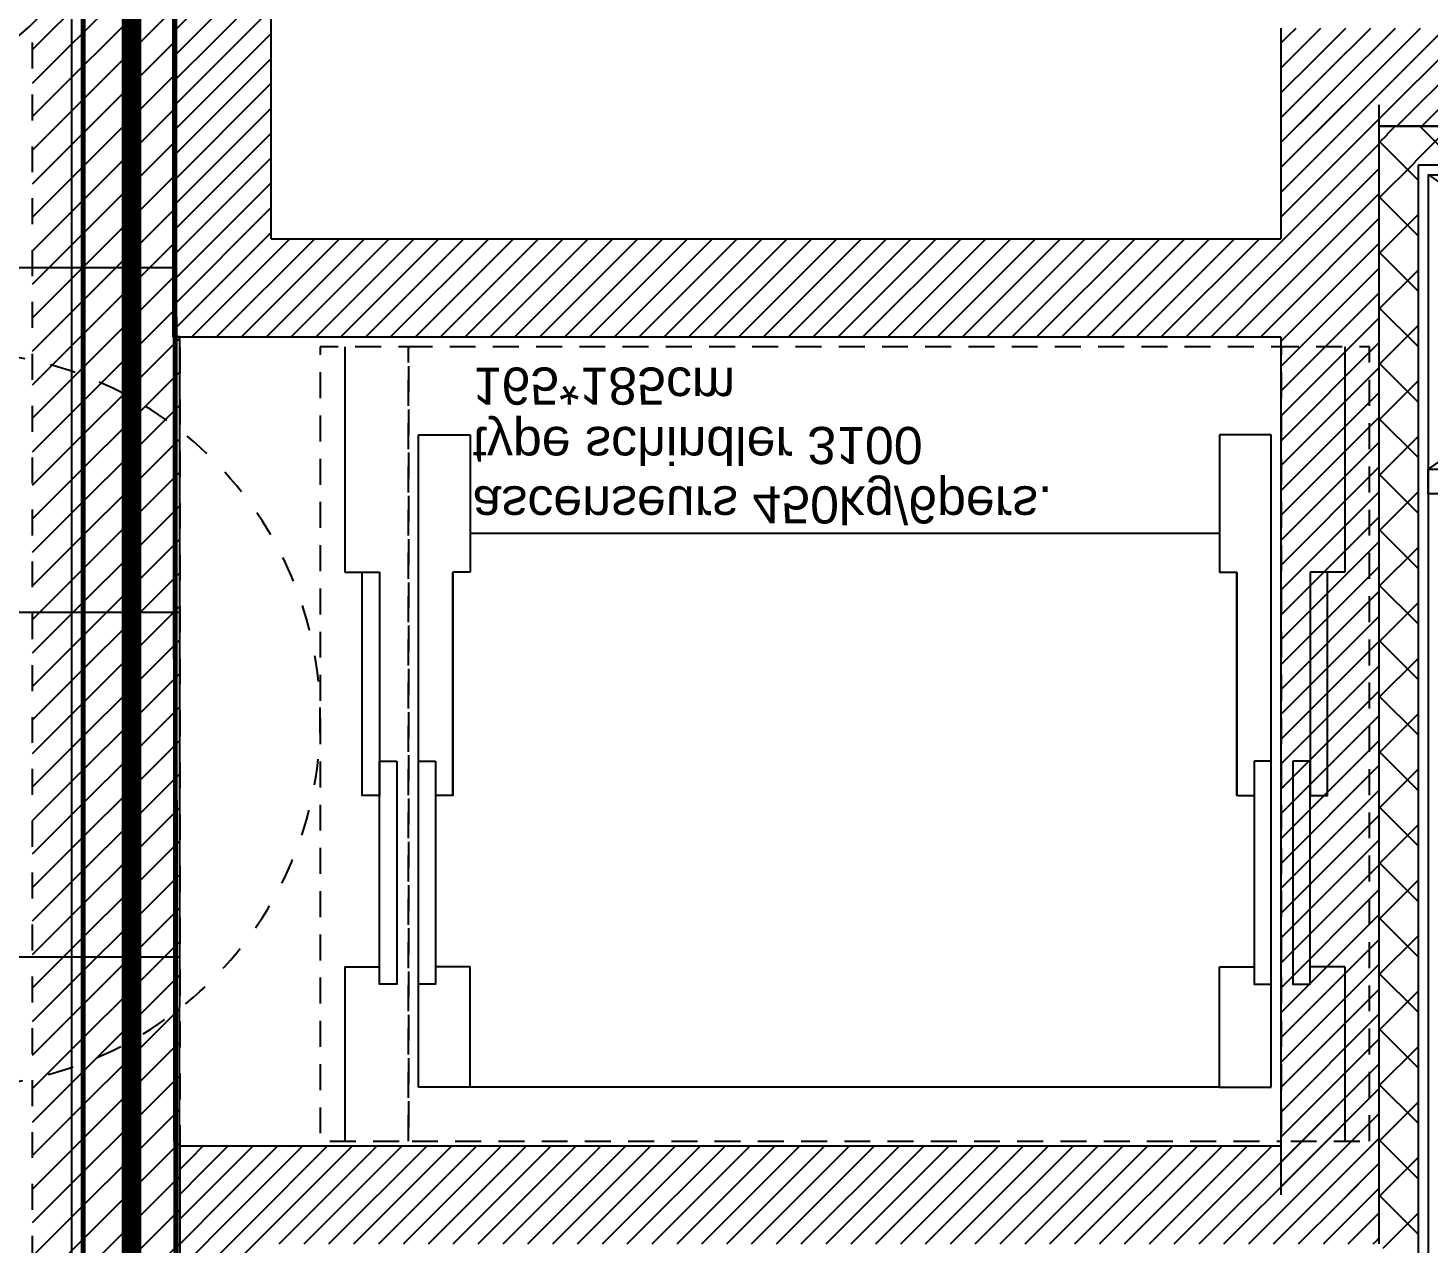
# Model space of a CAD drawing. Header units: centimetres. Extents: x -58072 to 12532, y -30603 to 6224.
# Drawn here: x 9159.9 to 9445.4, y 3531.4 to 3779.4 of the extents above; entities that cross this region are included whole.
import ezdxf

# ---------------------------------------------------------------- set-up
doc = ezdxf.new("R2010")
doc.units = ezdxf.units.CM
for name, pattern in [('prlm_gaz', [36, 24, -3, 0, -3, 0, -3, 0, -3]), ('Style de ligne -1', [0.41664, 0.20828, -0.20836]), ('Style de ligne -17', [0.347222, 0.20828, -0.138942]), ('VW-01', [0.41656, 0.20828, -0.20828])]:
    doc.linetypes.add(name, pattern=pattern)
for name, color, linetype in [('B Faux plafonds', 252, 'Continuous'), ('B Faux plafonds_Hatch', 9, 'Continuous'), ('B GÈnÈral_Hatch', 252, 'Continuous'), ('B Général', 252, 'Continuous'), ('C ANNOTATIONS-niveaux', 252, 'Continuous'), ('C ANNOTATIONS-prestations', 252, 'Continuous'), ('C ANNOTATIONS-prestations_Hatch', 252, 'Continuous'), ('D SURFACES-shab', 252, 'Continuous'), ('prlm-MOD', 7, 'Continuous')]:
    doc.layers.add(name, color=color, linetype=linetype)
doc.layers.add('prlm-GAZ', color=2, linetype='Continuous', lineweight=25)
doc.styles.add('Arial', font='arial.ttf', dxfattribs={"height": 12})
doc.styles.add('Eurostile', font='Eurosti.TTF')
pattern_1 = [(45, (0, 0), (2.4253472, -2.6458333), [])]

# ---------------------------------------------------------------- blocks, each defined once
blk = doc.blocks.new('B 60.Ascenseur 162.185')
at = {"layer": 'B Général'}
for p, q in [((35.5, -5), (0, -5)), ((35.5, -5), (35.5, -12.06)), ((116, -5), (116, -8.53)), ((161.98, -5), (116, -5)), ((70.5, -12.06), (70.5, -8.53)), ((70.5, -8.53), (116, -8.53)), ((116, -8.53), (116, -12.06)), ((32, -15.58), (32, -12.06)), ((32, -12.06), (77.5, -12.06)), ((116, -12.06), (70.5, -12.06)), ((77.5, -12.06), (77.5, -15.58)), ((77.5, -15.58), (32, -15.58)), ((11, -20), (144, -20)), ((11, -30.58), (11, -20)), ((32, -23.53), (32, -20)), ((32, -20), (77.5, -20)), ((77.5, -20), (77.5, -23.53)), ((144, -20), (144, -30.58)), ((77.5, -23.53), (32, -23.53)), ((35.5, -30.58), (35.5, -23.53)), ((70.5, -26.81), (70.5, -23.53)), ((116, -27.06), (70.5, -27.06)), ((116, -30.58), (116, -27.06)), ((11, -30.58), (35.5, -30.58)), ((144, -30.58), (116, -30.58)), ((11, -183.42), (35.5, -183.42)), ((11, -183.42), (11, -194)), ((35.5, -183.42), (35.5, -190.47)), ((144, -183.42), (116, -183.42)), ((116, -183.42), (116, -186.94)), ((144, -194), (144, -183.42)), ((70.5, -186.94), (116, -186.94)), ((70.5, -187.19), (70.5, -190.47)), ((77.5, -190.47), (32, -190.47)), ((32, -190.47), (32, -194)), ((77.5, -194), (77.5, -190.47)), ((11, -194), (144, -194)), ((32, -194), (77.5, -194)), ((77.5, -198.42), (32, -198.42)), ((32, -198.42), (32, -201.94)), ((77.5, -201.94), (77.5, -198.42)), ((32, -201.94), (77.5, -201.94)), ((35.5, -209), (35.5, -201.94)), ((116, -201.94), (70.5, -201.94)), ((70.5, -201.94), (70.5, -205.47)), ((116, -205.47), (116, -201.94)), ((70.5, -205.47), (116, -205.47)), ((116, -209), (116, -205.47)), ((35.5, -209), (0, -209)), ((162, -209), (116, -209))]:
    blk.add_line(p, q, dxfattribs=at)
at = {"layer": 'B Général', "linetype": 'Continuous'}
for p, q in [((11, -30.58), (11, -183.42)), ((124, -183.42), (124, -30.58))]:
    blk.add_line(p, q, dxfattribs=at)
at = {"layer": 'B Général', "linetype": 'Style de ligne -17', "ltscale": 25.4, "flags": 128}
for points in [[(0, 0), (162, 0), (162, -18), (0, -18)], [(0, -18), (162, -18), (162, -196), (0, -196)], [(0, -196), (162, -196), (162, -214), (0, -214)]]:
    blk.add_lwpolyline(points, close=True, dxfattribs=at)
at = {"layer": 'B Général', "flags": 128}
for points in [[(116, -12.06), (70.5, -12.06), (70.5, -8.53), (116, -8.53), (116, -12.06)], [(77.5, -15.58), (32, -15.58), (32, -12.06), (77.5, -12.06), (77.5, -15.58)], [(77.5, -23.53), (32, -23.53), (32, -20), (77.5, -20), (77.5, -23.53)], [(116, -27.06), (70.5, -27.06), (70.5, -27.06), (116, -27.06), (116, -27.06)], [(116, -186.94), (70.5, -186.94), (70.5, -186.94), (116, -186.94), (116, -186.94)], [(77.5, -190.47), (32, -190.47), (32, -194), (77.5, -194), (77.5, -190.47)], [(77.5, -198.42), (32, -198.42), (32, -201.94), (77.5, -201.94), (77.5, -198.42)], [(116, -201.94), (70.5, -201.94), (70.5, -205.47), (116, -205.47), (116, -201.94)]]:
    blk.add_lwpolyline(points, dxfattribs=at)
at = {"layer": 'B Général', "linetype": 'VW-01', "ltscale": 25.4}
blk.add_circle((86, -289), 75, dxfattribs=at)
at = {"layer": 'C ANNOTATIONS-prestations', "insert": (125.95, -182.94), "char_height": 7.5792, "attachment_point": 1, "rotation": 90, "line_spacing_factor": 0.958949, "style": 'Arial'}
blk.add_mtext('ascenseurs 450kg/6pers.\\Ptype schindler 3100\\P165*185cm', dxfattribs=at)
blk = doc.blocks.new('B 60.Alti BAT B R-4')
at = {"layer": 'C ANNOTATIONS-niveaux', "linetype": 'Continuous'}
blk.add_line((-55.25, -0.16), (57.25, -0.16), dxfattribs=at)
blk.add_circle((1, -0.16), 56.25, dxfattribs=at)
at = {"layer": 'C ANNOTATIONS-niveaux', "attachment_point": 2, "rotation": 0, "line_spacing_factor": 0.894578, "style": 'Eurostile'}
for s, insert, char_height in [('-12,17', (0, 15.29), 11.759), ('208.33', (0, -2.18), 11.759), ('Ngf', (0, -19.2), 9.407)]:
    blk.add_mtext(s, dxfattribs=dict(at, insert=insert, char_height=char_height))
blk = doc.blocks.new('B 60.PL 60.85')
at = {"layer": 'B Général', "linetype": 'Continuous'}
for p, q in [((-42.5, 42.83), (42.5, -17.27)), ((42.5, 42.73), (-42.5, -17.27))]:
    blk.add_line(p, q, dxfattribs=at)
at = {"layer": 'B Général', "linetype": 'Style de ligne -1', "ltscale": 25.4}
blk.add_line((36.08, -37.76), (-38.5, -22.27), dxfattribs=at)
at = {"layer": 'B Général', "linetype": 'Continuous', "flags": 128}
for points in [[(42.5, -17.27), (42.5, 42.73), (-42.5, 42.73), (-42.5, -17.27)], [(42.5, -17.27), (42.5, -22.27), (-42.5, -22.27), (-42.5, -17.27)], [(-37.5, -17.27), (-37.5, -22.27), (-42.5, -22.27), (-42.5, -17.27)], [(42.5, -17.27), (42.5, -22.27), (37.5, -22.27), (37.5, -17.27)]]:
    blk.add_lwpolyline(points, close=True, dxfattribs=at)
at = {"layer": 'B Général', "linetype": 'Style de ligne -1', "ltscale": 25.4}
blk.add_arc((-47.5, -22.27), 85, 349.5013, 360, dxfattribs=at)
at = {"layer": 'B Général', "insert": (-38.72, 29.74), "char_height": 7.056, "attachment_point": 1, "line_spacing_factor": 0.894578, "style": 'Eurostile'}
blk.add_mtext('Pl.', dxfattribs=at)
at = {"layer": 'C ANNOTATIONS-prestations', "insert": (-38.72, 15.5), "char_height": 4.704, "attachment_point": 4, "line_spacing_factor": 0.894578, "style": 'Eurostile'}
blk.add_mtext('60*85', dxfattribs=at)

msp = doc.modelspace()

# ---------------------------------------------------------------- hatches: boundary and pattern name
at = {"layer": 'B Faux plafonds_Hatch', "linetype": 'Continuous'}
h = msp.add_hatch(dxfattribs=at)
h.set_pattern_fill('F_P__SOFFITE', color=256, style=0, pattern_type=2)
h.set_pattern_definition([(45, (0, 0.2205), (-3.5277778, 3.3072917), [])])
h.paths.add_polyline_path([(9434.485, 4137.39), (9404.485, 4137.39), (9404.485, 4252.368), (9190.796, 4252.368), (9190.796, 4137.39), (9189.484, 4137.39), (9189.484, 3716.389), (9190.796, 3716.389), (9190.796, 2350.491), (9160.796, 2350.491), (9160.796, 4282.223), (9171, 4282.223), (9171, 4282.368), (11431.445, 4282.368), (11431.445, 4252.368), (9434.485, 4252.368)])
at = {"layer": 'B GÈnÈral_Hatch', "linetype": 'Continuous'}
h = msp.add_hatch(dxfattribs=at)
h.set_pattern_fill('50_BETON', color=256, style=0, pattern_type=2)
h.set_pattern_definition(pattern_1)
h.paths.add_polyline_path([(9209.484, 4119.39), (9189.484, 4137.39), (9189.484, 3716.389), (9209.484, 3736.389)])
h = msp.add_hatch(dxfattribs=at)
h.set_pattern_fill('50_BETON', color=256, style=0, pattern_type=2)
h.set_pattern_definition(pattern_1)
h.paths.add_polyline_path([(9794.485, 3759.39), (9794.485, 3779.39), (9415.447, 3779.39), (9435.447, 3759.39)])
h = msp.add_hatch(dxfattribs=at)
h.set_pattern_fill('50_BETON', color=256, style=0, pattern_type=2)
h.set_pattern_definition(pattern_1)
h.paths.add_polyline_path([(9415.447, 3551.389), (9435.447, 3531.389), (9435.447, 3759.39), (9415.447, 3779.39)])
h = msp.add_hatch(dxfattribs=at)
h.set_pattern_fill('50_BETON', color=256, style=0, pattern_type=2)
h.set_pattern_definition(pattern_1)
h.paths.add_polyline_path([(9435.447, 3541.389), (9435.447, 3763.723), (9415.447, 3763.723), (9415.447, 3541.389)])
h = msp.add_hatch(dxfattribs=at)
h.set_pattern_fill('02_ISOLANT', color=256, angle=-179.99943, style=0, pattern_type=2)
h.set_pattern_definition([(-134.99943, (0, 0), (5.656911, -5.6567977), []), (-44.99943, (0, 0), (-5.6567977, -5.656911), [])])
h.paths.add_polyline_path([(9786.485, 3751.392), (9794.485, 3759.392), (9435.447, 3759.389), (9443.447, 3751.389)])
h = msp.add_hatch(dxfattribs=at)
h.set_pattern_fill('02_ISOLANT', color=256, angle=-90, style=0, pattern_type=2)
h.set_pattern_definition([(-45, (0, 0), (5.6568544, 5.656854), []), (45, (0, 0), (5.656854, -5.6568544), [])])
h.paths.add_polyline_path([(9443.447, 3751.389), (9435.447, 3759.389), (9435.447, 3531.389), (9443.447, 3523.389)])
h = msp.add_hatch(dxfattribs=at)
h.set_pattern_fill('50_BETON', color=256, style=0, pattern_type=2)
h.set_pattern_definition(pattern_1)
h.paths.add_polyline_path([(9415.447, 3716.389), (9415.447, 3736.389), (9209.484, 3736.389), (9189.484, 3716.389)])
h = msp.add_hatch(dxfattribs=at)
h.set_pattern_fill('50_BETON', color=256, style=0, pattern_type=2)
h.set_pattern_definition(pattern_1)
h.paths.add_polyline_path([(9435.447, 3531.389), (9415.447, 3551.389), (9190.796, 3551.389), (9208.796, 3531.389)])
h = msp.add_hatch(dxfattribs=at)
h.set_pattern_fill('50_BETON', color=256, style=0, pattern_type=2)
h.set_pattern_definition(pattern_1)
h.paths.add_polyline_path([(9208.796, 3367.989), (9208.796, 3531.389), (9190.796, 3551.389), (9190.796, 3367.989)])
at = {"layer": 'C ANNOTATIONS-prestations_Hatch', "linetype": 'Continuous'}
h = msp.add_hatch(dxfattribs=at)
h.set_pattern_fill('DALETTES TERRASSE 50X50', color=256, scale=1.406016, style=0, pattern_type=2)
h.set_pattern_definition([(0, (9531.354, 4152.3), (4e-15, -70.3008), []), (-90, (9531.354, 4152.3), (70.3008, 0), [])])
h.paths.add_polyline_path([(8944.484, 4282.216), (8944.484, 4137.39), (9060.484, 4137.39), (9060.484, 2350.491), (9190.484, 2350.491), (9190.796, 3716.389), (9189.484, 3716.389), (9189.484, 4137.39), (9812.484, 4137.39), (9812.484, 4152.352), (11301.042, 4152.352), (11301.042, 2971.388), (11431.443, 2971.388), (11431.445, 4152.297), (11431.445, 4282.297)])

# ---------------------------------------------------------------- linework, layer by layer
at = {"layer": 'B Faux plafonds', "linetype": 'VW-01', "ltscale": 25.4, "flags": 128}
msp.add_lwpolyline([(9434.485, 4137.39), (9404.485, 4137.39), (9404.485, 4252.368), (9190.796, 4252.368), (9190.796, 4137.39), (9189.484, 4137.39), (9189.484, 3716.389), (9190.796, 3716.389), (9190.796, 2350.491), (9160.796, 2350.491), (9160.796, 4282.223), (9171, 4282.223), (9171, 4282.368), (11431.445, 4282.368), (11431.445, 4252.368), (9434.485, 4252.368)], close=True, dxfattribs=at)
at = {"layer": 'B Général', "linetype": 'Continuous', "lineweight": 18}
for p, q in [((9189.484, 3716.389), (9189.484, 4137.39)), ((9209.484, 3736.389), (9209.484, 3815.389)), ((9415.447, 3779.39), (9415.447, 3736.389)), ((9415.447, 3763.723), (9415.447, 3736.389)), ((9435.447, 3763.723), (9435.447, 3541.389)), ((9435.447, 3759.39), (9794.485, 3759.39)), ((9435.447, 3759.39), (9435.447, 3531.389)), ((9209.484, 3736.389), (9415.447, 3736.389)), ((9189.484, 3716.389), (9415.447, 3716.389)), ((9415.447, 3716.389), (9415.447, 3541.389)), ((9415.447, 3716.389), (9415.447, 3551.389)), ((9190.796, 3551.389), (9415.447, 3551.389)), ((9190.796, 3551.389), (9190.796, 3367.989))]:
    msp.add_line(p, q, dxfattribs=at)
at = {"layer": 'B Général', "linetype": 'Continuous'}
for p, q in [((9189.484, 3716.389), (9189.484, 4137.39)), ((9209.484, 3736.389), (9209.484, 3815.389)), ((9415.447, 3779.39), (9415.447, 3736.389)), ((9415.447, 3763.723), (9415.447, 3736.389)), ((9435.447, 3763.723), (9435.447, 3541.389)), ((9794.485, 3759.392), (9435.447, 3759.389)), ((9794.485, 3759.392), (9435.447, 3759.389)), ((9435.447, 3759.39), (9794.485, 3759.39)), ((9435.447, 3759.39), (9435.447, 3531.389)), ((9435.447, 3759.389), (9435.447, 3531.389)), ((9435.447, 3759.389), (9435.447, 3531.389)), ((9786.485, 3751.392), (9443.447, 3751.389)), ((9443.447, 3751.389), (9443.447, 3523.389)), ((9445.447, 3749.389), (9445.447, 3521.389)), ((9445.447, 3749.389), (9445.447, 3521.389)), ((9209.484, 3736.389), (9415.447, 3736.389)), ((9189.484, 3716.389), (9415.447, 3716.389)), ((9415.447, 3716.389), (9415.447, 3541.389)), ((9415.447, 3716.389), (9415.447, 3551.389)), ((9190.796, 3551.389), (9415.447, 3551.389)), ((9190.796, 3551.389), (9190.796, 3367.989))]:
    msp.add_line(p, q, dxfattribs=at)
at = {"layer": 'C ANNOTATIONS-prestations', "linetype": 'Continuous', "flags": 128}
msp.add_lwpolyline([(8944.484, 4282.216), (8944.484, 4137.39), (9060.484, 4137.39), (9060.484, 2350.491), (9190.484, 2350.491), (9190.796, 3716.389), (9189.484, 3716.389), (9189.484, 4137.39), (9812.484, 4137.39), (9812.484, 4152.352), (11301.042, 4152.352), (11301.042, 2971.388), (11431.443, 2971.388), (11431.445, 4152.297), (11431.445, 4282.297)], close=True, dxfattribs=at)
at = {"layer": 'D SURFACES-shab', "lineweight": 18, "flags": 128}
msp.add_lwpolyline([(9425.096, 3376.44), (9425.096, 3521.44), (9445.447, 3521.389), (9445.447, 3749.39), (9784.485, 3749.391), (9784.485, 3376.39)], close=True, dxfattribs=at)
at = {"layer": 'prlm-GAZ', "linetype": 'prlm_gaz', "ltscale": 0.8, "const_width": 4}
msp.add_lwpolyline([(9180.94, 2358.432), (9180.94, 4267.645), (11285.943, 4267.645), (11285.943, 4291.917)], dxfattribs=at)
at = {"layer": 'prlm-GAZ'}
msp.add_lwpolyline([(9383.72, 4084.45), (9282.103, 4170.24), (9168.718, 4170.24), (9168.718, 3446.262), (9242.294, 3446.262)], dxfattribs=at)
at = {"layer": 'prlm-MOD', "const_width": 1}
msp.add_lwpolyline([(11294.284, 4282.292), (11294.284, 4252.292), (9436.166, 4252.292), (9436.166, 4137.39), (9406.166, 4137.39), (9406.166, 4252.292), (9189.484, 4252.292), (9190.796, 2350.491), (9171.084, 2350.491), (9171.084, 4282.223), (11294.284, 4282.292)], dxfattribs=at)

# ---------------------------------------------------------------- block references
at = {"layer": 'B Général'}
msp.add_blockref('B 60.PL 60.85', (9487.947, 3706.662), dxfattribs=at)
at = {"layer": 'C ANNOTATIONS-niveaux', "xscale": -1, "rotation": 180}
msp.add_blockref('B 60.Alti BAT B R-4', (9121.25, 3821.123), dxfattribs=at)
at = {"layer": 'C ANNOTATIONS-prestations', "xscale": -1, "rotation": 270.0000037643243}
msp.add_blockref('B 60.Ascenseur 162.185', (9433.485, 3552.389), dxfattribs=at)

doc.saveas('drawing.dxf')
